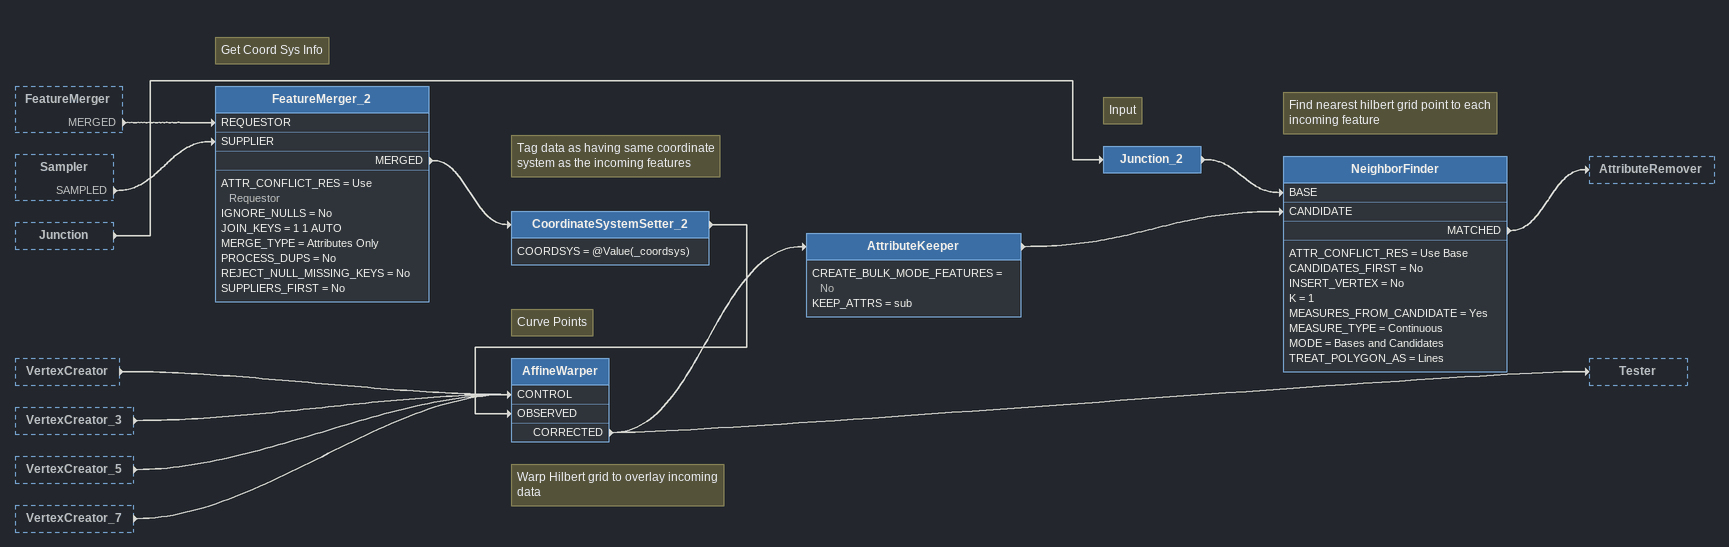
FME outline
FeatureMerger [outside]
    MERGED -> FeatureMerger_2 [REQUESTOR]
Sampler [outside]
    SAMPLED -> FeatureMerger_2 [SUPPLIER]
Junction [outside]
    -> Junction_2
VertexCreator [outside]
    -> AffineWarper [CONTROL]
VertexCreator_3 [outside]
    -> AffineWarper [CONTROL]
VertexCreator_5 [outside]
    -> AffineWarper [CONTROL]
VertexCreator_7 [outside]
    -> AffineWarper [CONTROL]
Note: Input
Junction_2
    -> NeighborFinder [BASE]
Note: Get Coord Sys Info
FeatureMerger_2
    ATTR_CONFLICT_RES = Use Requestor
    IGNORE_NULLS = No
    JOIN_KEYS = 1 1 AUTO
    MERGE_TYPE = Attributes Only
    PROCESS_DUPS = No
    REJECT_NULL_MISSING_KEYS = No
    SUPPLIERS_FIRST = No
    MERGED -> CoordinateSystemSetter_2
Note: Tag data as having same coordinate system as the incoming features
CoordinateSystemSetter_2
    COORDSYS = @Value(_coordsys)
    -> AffineWarper [OBSERVED]
Note: Curve Points
Note: Warp Hilbert grid to overlay incoming data
AffineWarper
    CORRECTED -> AttributeKeeper
    CORRECTED -> Tester
AttributeKeeper
    CREATE_BULK_MODE_FEATURES = No
    KEEP_ATTRS = sub
    -> NeighborFinder [CANDIDATE]
Note: Find nearest hilbert grid point to each incoming feature
NeighborFinder
    ATTR_CONFLICT_RES = Use Base
    CANDIDATES_FIRST = No
    INSERT_VERTEX = No
    K = 1
    MEASURES_FROM_CANDIDATE = Yes
    MEASURE_TYPE = Continuous
    MODE = Bases and Candidates
    TREAT_POLYGON_AS = Lines
    MATCHED -> AttributeRemover
